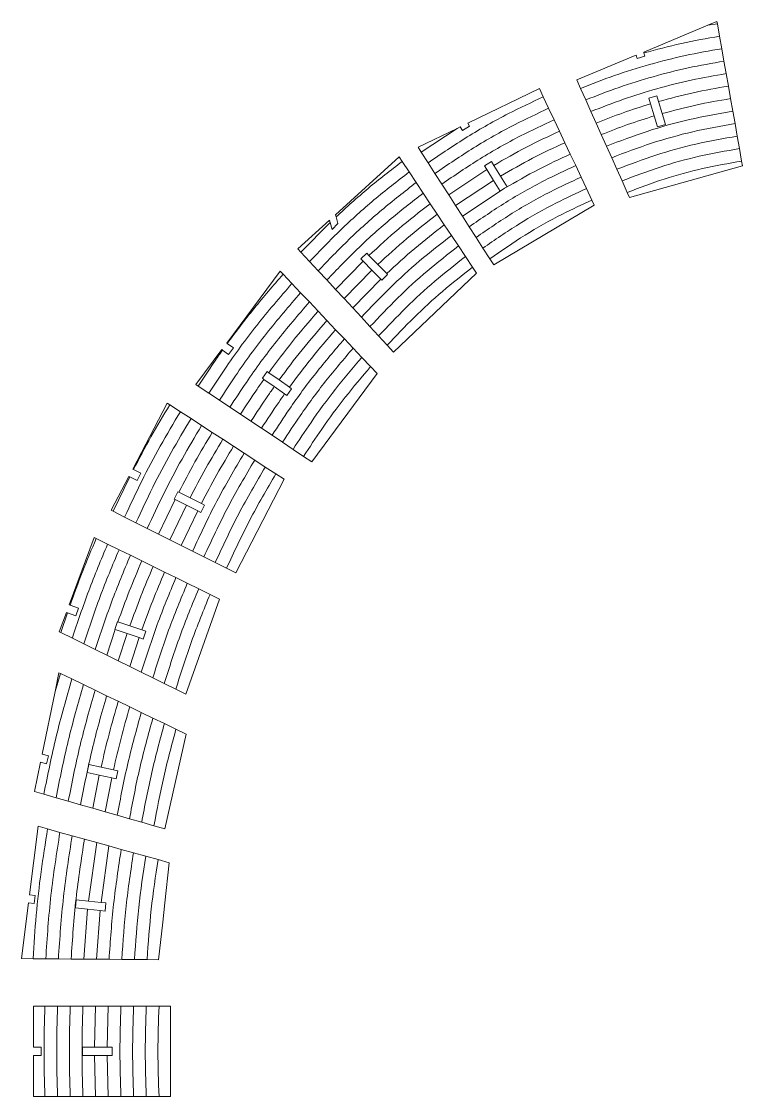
# Model space of a CAD drawing. Header units: millimetres. Extents: x -2136 to 2622, y -2915 to 1925.
# Drawn here: x -63.7 to 200.5, y -2128.4 to -1734.5 of the extents above; entities that cross this region are included whole.
import ezdxf

# ---------------------------------------------------------------- set-up
doc = ezdxf.new("R2010")
doc.units = ezdxf.units.MM

msp = doc.modelspace()

# ---------------------------------------------------------------- linework, layer by layer
at = {"color": 7, "linetype": 'Continuous', "lineweight": 15}
for p, q in [((187.83, -1735.88), (164.3, -1745.68)), ((187.83, -1735.88), (191.15, -1734.49)), ((187.83, -1735.88), (191.29, -1735.3)), ((191.15, -1734.49), (191.29, -1735.3)), ((192.1, -1739.87), (191.29, -1735.3)), ((192.1, -1739.87), (192.91, -1744.45)), ((193.72, -1749.02), (192.91, -1744.45)), ((139.76, -1755.91), (161.21, -1746.97)), ((161.56, -1746.82), (161.21, -1746.97)), ((161.57, -1746.86), (161.21, -1746.97)), ((161.57, -1746.86), (161.56, -1746.82)), ((161.57, -1746.86), (161.89, -1748.08)), ((161.89, -1748.08), (164.77, -1747.22)), ((164.3, -1745.68), (164.41, -1746.03)), ((164.77, -1747.22), (164.41, -1746.03)), ((193.72, -1749.02), (194.53, -1753.6)), ((141.15, -1759), (139.76, -1755.91)), ((195.34, -1758.17), (194.53, -1753.6)), ((99.79, -1771.77), (126.06, -1759.08)), ((126.06, -1759.08), (127.49, -1762.09)), ((141.15, -1759), (143.05, -1763.23)), ((195.34, -1758.17), (196.15, -1762.75)), ((129.47, -1766.29), (127.49, -1762.09)), ((144.96, -1767.47), (143.05, -1763.23)), ((169.12, -1761.75), (166.24, -1762.62)), ((166.24, -1762.62), (166.85, -1764.65)), ((169.73, -1763.81), (169.12, -1761.75)), ((169.73, -1763.81), (171.06, -1768.25)), ((196.96, -1767.32), (196.15, -1762.75)), ((129.47, -1766.29), (131.45, -1770.5)), ((144.96, -1767.47), (146.86, -1771.71)), ((168.18, -1769.09), (166.85, -1764.65)), ((172.25, -1772.23), (171.06, -1768.25)), ((196.96, -1767.32), (197.77, -1771.9)), ((100.5, -1772.88), (99.79, -1771.77)), ((133.43, -1774.7), (131.45, -1770.5)), ((148.76, -1775.95), (146.86, -1771.71)), ((168.18, -1769.09), (169.38, -1773.09)), ((169.38, -1773.09), (172.25, -1772.23)), ((198.58, -1776.48), (197.77, -1771.9)), ((95.92, -1773.64), (81.62, -1780.55)), ((95.92, -1773.64), (82.78, -1782.34)), ((95.92, -1773.64), (97.07, -1773.09)), ((97.07, -1773.09), (97.94, -1774.45)), ((97.94, -1774.45), (100.5, -1772.88)), ((133.43, -1774.7), (135.42, -1778.9)), ((148.76, -1775.95), (150.67, -1780.18)), ((137.4, -1783.1), (135.42, -1778.9)), ((152.57, -1784.42), (150.67, -1780.18)), ((198.58, -1776.48), (199.39, -1781.05)), ((74.64, -1784.08), (51.33, -1805.28)), ((75.76, -1785.75), (74.64, -1784.08)), ((81.62, -1780.55), (82.78, -1782.34)), ((85.29, -1786.25), (82.78, -1782.34)), ((137.4, -1783.1), (139.38, -1787.31)), ((200.2, -1785.63), (199.39, -1781.05)), ((75.76, -1785.75), (78.34, -1789.63)), ((85.29, -1786.25), (87.8, -1790.15)), ((108.47, -1785.78), (105.91, -1787.36)), ((105.91, -1787.36), (106.77, -1788.75)), ((109.34, -1787.2), (108.47, -1785.78)), ((109.34, -1787.2), (111.78, -1791.15)), ((141.37, -1791.51), (139.38, -1787.31)), ((152.57, -1784.42), (154.47, -1788.66)), ((200.51, -1787.4), (159.09, -1798.94)), ((200.2, -1785.63), (200.51, -1787.4)), ((80.91, -1793.5), (78.34, -1789.63)), ((90.32, -1794.06), (87.8, -1790.15)), ((106.77, -1788.75), (92.83, -1797.96)), ((109.21, -1792.7), (106.77, -1788.75)), ((114.21, -1795.08), (111.78, -1791.15)), ((141.37, -1791.51), (143.35, -1795.71)), ((156.37, -1792.9), (154.47, -1788.66)), ((80.91, -1793.5), (83.49, -1797.37)), ((90.32, -1794.06), (92.83, -1797.96)), ((95.34, -1801.87), (109.21, -1792.7)), ((109.21, -1792.7), (111.65, -1796.64)), ((113.33, -1795.62), (111.66, -1796.66)), ((113.33, -1795.62), (114.21, -1795.08)), ((145.33, -1799.92), (143.35, -1795.71)), ((156.37, -1792.9), (158.28, -1797.14)), ((86.07, -1801.25), (83.49, -1797.37)), ((95.34, -1801.87), (92.83, -1797.96)), ((111.65, -1796.64), (97.86, -1805.78)), ((111.66, -1796.66), (111.65, -1796.64)), ((145.33, -1799.92), (146.19, -1801.74)), ((159.09, -1798.94), (158.28, -1797.14)), ((86.07, -1801.25), (88.65, -1805.12)), ((95.34, -1801.87), (97.86, -1805.78)), ((146.19, -1801.74), (109.33, -1823.61)), ((49.16, -1807.26), (37.6, -1817.77)), ((49.4, -1808.15), (49.16, -1807.26)), ((51.33, -1805.28), (51.55, -1806.1)), ((52.22, -1808.56), (51.55, -1806.1)), ((91.23, -1808.99), (88.65, -1805.12)), ((100.37, -1809.68), (97.86, -1805.78)), ((49.4, -1808.15), (38.7, -1818.97)), ((49.4, -1808.15), (50.08, -1810.66)), ((50.08, -1810.66), (52.22, -1808.56)), ((91.23, -1808.99), (93.81, -1812.86)), ((100.37, -1809.68), (102.89, -1813.59)), ((96.39, -1816.74), (93.81, -1812.86)), ((105.4, -1817.5), (102.89, -1813.59)), ((37.6, -1817.77), (38.7, -1818.97)), ((41.86, -1822.38), (38.7, -1818.97)), ((62.82, -1819.41), (60.68, -1821.51)), ((63.62, -1820.23), (62.82, -1819.41)), ((96.39, -1816.74), (98.96, -1820.61)), ((105.4, -1817.5), (107.92, -1821.41)), ((41.86, -1822.38), (45.02, -1825.8)), ((61.45, -1822.3), (51.34, -1832.63)), ((60.68, -1821.51), (61.45, -1822.3)), ((64.69, -1825.62), (61.45, -1822.3)), ((63.62, -1820.23), (66.86, -1823.55)), ((70.1, -1826.86), (66.86, -1823.55)), ((101.54, -1824.48), (98.96, -1820.61)), ((109.33, -1823.61), (107.92, -1821.41)), ((31.1, -1826.02), (11.46, -1852.3)), ((32.15, -1827.13), (31.1, -1826.02)), ((32.15, -1827.13), (35.36, -1830.51)), ((48.18, -1829.21), (45.02, -1825.8)), ((54.5, -1836.04), (64.69, -1825.62)), ((64.69, -1825.62), (67.94, -1828.94)), ((70.46, -1827.23), (68.32, -1829.33)), ((70.1, -1826.86), (70.46, -1827.23)), ((103.02, -1826.7), (72.66, -1855.68)), ((101.54, -1824.48), (103.02, -1826.7)), ((38.57, -1833.89), (35.36, -1830.51)), ((48.18, -1829.21), (51.34, -1832.63)), ((67.94, -1828.94), (57.66, -1839.46)), ((68.32, -1829.33), (67.94, -1828.94)), ((38.57, -1833.89), (41.78, -1837.27)), ((54.5, -1836.04), (51.34, -1832.63)), ((44.98, -1840.65), (41.78, -1837.27)), ((54.5, -1836.04), (57.66, -1839.46)), ((44.98, -1840.65), (48.19, -1844.03)), ((60.82, -1842.88), (57.66, -1839.46)), ((60.82, -1842.88), (63.98, -1846.3)), ((51.4, -1847.41), (48.19, -1844.03)), ((67.14, -1849.71), (63.98, -1846.3)), ((51.4, -1847.41), (54.61, -1850.79)), ((57.82, -1854.17), (54.61, -1850.79)), ((67.14, -1849.71), (70.3, -1853.13)), ((9.66, -1854.7), (0.12, -1867.46)), ((9.95, -1854.91), (9.66, -1854.7)), ((9.95, -1854.91), (12.18, -1856.48)), ((11.46, -1852.3), (11.7, -1852.47)), ((13.91, -1854.03), (11.7, -1852.47)), ((12.18, -1856.48), (13.91, -1854.03)), ((57.82, -1854.17), (61.03, -1857.55)), ((72.66, -1855.68), (70.3, -1853.13)), ((64.23, -1860.93), (61.03, -1857.55)), ((26.3, -1862.77), (24.57, -1865.23)), ((26.87, -1863.17), (26.3, -1862.77)), ((64.23, -1860.93), (66.65, -1863.48)), ((24.57, -1865.23), (25.11, -1865.61)), ((28.9, -1868.28), (25.11, -1865.61)), ((26.87, -1863.17), (30.66, -1865.85)), ((34.45, -1868.52), (30.66, -1865.85)), ((66.65, -1863.48), (42.62, -1895.8)), ((0.12, -1867.46), (1.06, -1868.09)), ((4.92, -1870.66), (1.06, -1868.09)), ((4.92, -1870.66), (8.78, -1873.24)), ((28.9, -1868.28), (32.69, -1870.96)), ((33.51, -1871.53), (32.69, -1870.96)), ((35.24, -1869.08), (33.51, -1871.53)), ((34.45, -1868.52), (35.24, -1869.08)), ((-10.3, -1874.33), (-22.97, -1898.56)), ((-9.39, -1874.92), (-10.3, -1874.33)), ((12.65, -1875.81), (8.78, -1873.24)), ((-9.39, -1874.92), (-5.5, -1877.46)), ((-1.6, -1879.99), (-5.5, -1877.46)), ((12.65, -1875.81), (16.51, -1878.38)), ((20.37, -1880.96), (16.51, -1878.38)), ((-1.6, -1879.99), (2.29, -1882.53)), ((6.18, -1885.06), (2.29, -1882.53)), ((20.37, -1880.96), (24.23, -1883.53)), ((6.18, -1885.06), (10.07, -1887.59)), ((28.09, -1886.11), (24.23, -1883.53)), ((28.09, -1886.11), (31.95, -1888.68)), ((13.96, -1890.13), (10.07, -1887.59)), ((13.96, -1890.13), (17.85, -1892.66)), ((35.81, -1891.26), (31.95, -1888.68)), ((21.74, -1895.2), (17.85, -1892.66)), ((35.81, -1891.26), (39.67, -1893.83)), ((42.62, -1895.8), (39.67, -1893.83)), ((21.74, -1895.2), (25.63, -1897.73)), ((29.52, -1900.26), (25.63, -1897.73)), ((-24.36, -1901.22), (-30.83, -1913.6)), ((-24.08, -1901.36), (-30.08, -1913.97)), ((-24.08, -1901.36), (-24.36, -1901.22)), ((-24.08, -1901.36), (-21.34, -1902.72)), ((-22.97, -1898.56), (-22.73, -1898.68)), ((-20, -1900.04), (-22.73, -1898.68)), ((-21.34, -1902.72), (-20, -1900.04)), ((32.51, -1902.21), (14.85, -1936.55)), ((29.52, -1900.26), (32.51, -1902.21)), ((-7.47, -1909.63), (-13.49, -1922.31)), ((-6.43, -1906.79), (-7.76, -1909.48)), ((-7.76, -1909.48), (-7.47, -1909.63)), ((-3.32, -1911.69), (-7.47, -1909.63)), ((-6.12, -1906.95), (-6.43, -1906.79)), ((-6.12, -1906.95), (-1.96, -1909.02)), ((2.19, -1911.09), (-1.96, -1909.02)), ((-30.83, -1913.6), (-30.08, -1913.97)), ((-25.93, -1916.06), (-30.08, -1913.97)), ((-9.34, -1924.4), (-3.32, -1911.69)), ((0.84, -1913.76), (-5.19, -1926.48)), ((-3.32, -1911.69), (0.84, -1913.76)), ((2.02, -1914.35), (0.84, -1913.76)), ((3.36, -1911.67), (2.02, -1914.35)), ((2.19, -1911.09), (3.36, -1911.67)), ((-25.93, -1916.06), (-21.78, -1918.14)), ((-17.64, -1920.23), (-21.78, -1918.14)), ((-17.64, -1920.23), (-13.49, -1922.31)), ((-37.06, -1923.59), (-46.26, -1948.28)), ((-36.34, -1923.94), (-37.06, -1923.59)), ((-36.34, -1923.94), (-32.17, -1925.99)), ((-28, -1928.04), (-32.17, -1925.99)), ((-9.34, -1924.4), (-13.49, -1922.31)), ((-9.34, -1924.4), (-5.19, -1926.48)), ((-28, -1928.04), (-23.83, -1930.08)), ((-1.04, -1928.57), (-5.19, -1926.48)), ((-1.04, -1928.57), (3.11, -1930.65)), ((-19.66, -1932.13), (-23.83, -1930.08)), ((-19.66, -1932.13), (-15.49, -1934.18)), ((7.26, -1932.74), (3.11, -1930.65)), ((7.26, -1932.74), (11.41, -1934.82)), ((-11.32, -1936.23), (-15.49, -1934.18)), ((-11.32, -1936.23), (-7.15, -1938.27)), ((14.85, -1936.55), (11.41, -1934.82)), ((-2.97, -1940.32), (-7.15, -1938.27)), ((-2.97, -1940.32), (1.2, -1942.37)), ((5.37, -1944.41), (1.2, -1942.37)), ((5.37, -1944.41), (8.83, -1946.11)), ((-46.26, -1948.28), (-45.94, -1948.39)), ((-42.84, -1949.45), (-45.94, -1948.39)), ((-43.82, -1952.29), (-42.84, -1949.45)), ((8.83, -1946.11), (-3.49, -1980.94)), ((-47.3, -1951.09), (-49.91, -1958.08)), ((-46.93, -1951.22), (-49.3, -1958.37)), ((-46.93, -1951.22), (-47.3, -1951.09)), ((-46.93, -1951.22), (-43.82, -1952.29)), ((-29.38, -1957.24), (-32.47, -1966.67)), ((-28.5, -1954.37), (-29.47, -1957.21)), ((-29.47, -1957.21), (-29.38, -1957.24)), ((-24.99, -1958.75), (-29.38, -1957.24)), ((-28.39, -1954.41), (-28.5, -1954.37)), ((-28.39, -1954.41), (-24, -1955.92)), ((-19.61, -1957.42), (-24, -1955.92)), ((-19.61, -1957.42), (-18.15, -1957.92)), ((-49.91, -1958.08), (-49.3, -1958.37)), ((-45.1, -1960.45), (-49.3, -1958.37)), ((-45.1, -1960.45), (-40.89, -1962.52)), ((-28.25, -1968.74), (-24.99, -1958.75)), ((-24.99, -1958.75), (-20.6, -1960.25)), ((-20.6, -1960.25), (-24.04, -1970.82)), ((-19.13, -1960.76), (-20.6, -1960.25)), ((-18.15, -1957.92), (-19.13, -1960.76)), ((-36.68, -1964.59), (-40.89, -1962.52)), ((-36.68, -1964.59), (-32.47, -1966.67)), ((-28.25, -1968.74), (-32.47, -1966.67)), ((-28.25, -1968.74), (-24.04, -1970.82)), ((-50.01, -1973.1), (-51.44, -1980.04)), ((-49.46, -1973.36), (-51.44, -1980.04)), ((-49.46, -1973.36), (-50.01, -1973.1)), ((-49.46, -1973.36), (-45.23, -1975.4)), ((-19.83, -1972.89), (-24.04, -1970.82)), ((-19.83, -1972.89), (-15.61, -1974.97)), ((-41, -1977.44), (-45.23, -1975.4)), ((-11.39, -1977.05), (-15.61, -1974.97)), ((-11.39, -1977.05), (-7.17, -1979.13)), ((-56.19, -2003), (-51.44, -1980.04)), ((-41, -1977.44), (-36.77, -1979.48)), ((-32.53, -1981.53), (-36.77, -1979.48)), ((-3.49, -1980.94), (-7.17, -1979.13)), ((-32.53, -1981.53), (-28.3, -1983.57)), ((-24.06, -1985.61), (-28.3, -1983.57)), ((-24.06, -1985.61), (-19.83, -1987.65)), ((-15.59, -1989.7), (-19.83, -1987.65)), ((-15.59, -1989.7), (-11.35, -1991.74)), ((-7.11, -1993.79), (-11.35, -1991.74)), ((-3.4, -1995.57), (-11.16, -2030.33)), ((-7.11, -1993.79), (-3.4, -1995.57)), ((-53.89, -2003.5), (-56.19, -2003)), ((-54.52, -2006.43), (-53.89, -2003.5)), ((-59.01, -2016.64), (-56.8, -2005.94)), ((-56.8, -2005.94), (-54.52, -2006.43)), ((-39.7, -2009.64), (-39.06, -2006.71)), ((-39.06, -2006.71), (-34.57, -2007.68)), ((-30.03, -2008.66), (-34.57, -2007.68)), ((-30.03, -2008.66), (-28.37, -2009.02)), ((-35.21, -2010.61), (-39.7, -2009.64)), ((-37.62, -2022.76), (-35.21, -2010.61)), ((-35.21, -2010.61), (-30.68, -2011.59)), ((-30.68, -2011.59), (-33.13, -2024.05)), ((-29.01, -2011.95), (-30.68, -2011.59)), ((-28.37, -2009.02), (-29.01, -2011.95)), ((-55.54, -2017.64), (-59.01, -2016.64)), ((-55.54, -2017.64), (-51.06, -2018.92)), ((-46.58, -2020.2), (-51.06, -2018.92)), ((-46.58, -2020.2), (-42.1, -2021.48)), ((-37.62, -2022.76), (-42.1, -2021.48)), ((-37.62, -2022.76), (-33.13, -2024.05)), ((-28.65, -2025.33), (-33.13, -2024.05)), ((-28.65, -2025.33), (-24.16, -2026.61)), ((-19.68, -2027.9), (-24.16, -2026.61)), ((-19.68, -2027.9), (-15.19, -2029.18)), ((-60.78, -2054.5), (-57.61, -2029.38)), ((-57.61, -2029.38), (-54.15, -2030.34)), ((-49.66, -2031.59), (-54.15, -2030.34)), ((-49.66, -2031.59), (-45.17, -2032.84)), ((-11.16, -2030.33), (-15.19, -2029.18)), ((-40.67, -2034.09), (-45.17, -2032.84)), ((-40.67, -2034.09), (-36.18, -2035.34)), ((-39.17, -2056.78), (-36.18, -2035.34)), ((-31.68, -2036.59), (-36.18, -2035.34)), ((-31.68, -2036.59), (-34.56, -2057.27)), ((-31.68, -2036.59), (-27.19, -2037.83)), ((-22.69, -2039.08), (-27.19, -2037.83)), ((-22.69, -2039.08), (-18.2, -2040.33)), ((-13.7, -2041.58), (-18.2, -2040.33)), ((-13.7, -2041.58), (-9.66, -2042.71)), ((-9.66, -2042.71), (-11.23, -2057.41)), ((-58.73, -2054.72), (-60.78, -2054.5)), ((-59.05, -2057.7), (-58.73, -2054.72)), ((-63.74, -2077.87), (-61.16, -2057.48)), ((-61.16, -2057.48), (-59.05, -2057.7)), ((-43.98, -2059.29), (-43.66, -2056.31)), ((-39.49, -2059.77), (-43.98, -2059.29)), ((-43.66, -2056.31), (-39.17, -2056.78)), ((-40.92, -2078.04), (-39.49, -2059.77)), ((-39.49, -2059.77), (-34.88, -2060.26)), ((-34.56, -2057.27), (-39.17, -2056.78)), ((-34.56, -2057.27), (-32.79, -2057.46)), ((-32.79, -2057.46), (-33.11, -2060.44)), ((-11.99, -2064.49), (-11.23, -2057.41)), ((-34.88, -2060.26), (-36.28, -2078.08)), ((-33.11, -2060.44), (-34.88, -2060.26)), ((-11.99, -2064.49), (-13.47, -2078.25)), ((-59.5, -2077.9), (-63.74, -2077.87)), ((-59.5, -2077.9), (-54.85, -2077.93)), ((-50.21, -2077.97), (-54.85, -2077.93)), ((-50.21, -2077.97), (-45.56, -2078.01)), ((-40.92, -2078.04), (-45.56, -2078.01)), ((-40.92, -2078.04), (-36.28, -2078.08)), ((-31.63, -2078.11), (-36.28, -2078.08)), ((-31.63, -2078.11), (-26.99, -2078.15)), ((-22.34, -2078.18), (-26.99, -2078.15)), ((-22.34, -2078.18), (-17.7, -2078.22)), ((-13.47, -2078.25), (-17.7, -2078.22)), ((-59.35, -2110.31), (-59.38, -2095.24)), ((-59.38, -2095.24), (-55.14, -2095.24)), ((-50.49, -2095.24), (-55.14, -2095.24)), ((-50.49, -2095.24), (-45.85, -2095.24)), ((-41.21, -2095.24), (-45.85, -2095.24)), ((-41.21, -2095.24), (-36.56, -2095.24)), ((-36.92, -2110.31), (-36.56, -2095.24)), ((-31.92, -2095.24), (-36.56, -2095.24)), ((-31.92, -2095.24), (-32.28, -2110.31)), ((-31.92, -2095.24), (-27.27, -2095.24)), ((-22.63, -2095.24), (-27.27, -2095.24)), ((-22.63, -2095.24), (-17.99, -2095.24)), ((-13.34, -2095.24), (-17.99, -2095.24)), ((-13.34, -2095.24), (-9.11, -2095.24)), ((-9.11, -2095.24), (-9.11, -2128.38)), ((-56.57, -2110.31), (-59.35, -2110.31)), ((-56.57, -2113.31), (-56.57, -2110.31)), ((-41.41, -2113.31), (-41.41, -2110.31)), ((-41.41, -2110.31), (-36.92, -2110.31)), ((-32.28, -2110.31), (-36.92, -2110.31)), ((-32.28, -2110.31), (-30.47, -2110.31)), ((-30.47, -2110.31), (-30.47, -2113.31)), ((-59.34, -2113.31), (-56.57, -2113.31)), ((-59.31, -2128.38), (-59.34, -2113.31)), ((-36.92, -2113.31), (-41.41, -2113.31)), ((-36.56, -2128.38), (-36.92, -2113.31)), ((-36.92, -2113.31), (-32.28, -2113.31)), ((-32.28, -2113.31), (-31.92, -2128.38)), ((-30.47, -2113.31), (-32.28, -2113.31)), ((-55.14, -2128.38), (-59.31, -2128.38)), ((-55.14, -2128.38), (-50.49, -2128.38)), ((-45.85, -2128.38), (-50.49, -2128.38)), ((-45.85, -2128.38), (-41.21, -2128.38)), ((-36.56, -2128.38), (-41.21, -2128.38)), ((-36.56, -2128.38), (-31.92, -2128.38)), ((-27.28, -2128.38), (-31.92, -2128.38)), ((-27.28, -2128.38), (-22.63, -2128.38)), ((-17.99, -2128.38), (-22.63, -2128.38)), ((-17.99, -2128.38), (-13.34, -2128.38)), ((-9.11, -2128.38), (-13.34, -2128.38))]:
    msp.add_line(p, q, dxfattribs=at)
for points, knots in [([(192.1, -1739.87), (187.42, -1740.69), (178.09, -1742.33), (168.96, -1744.8), (164.41, -1746.03)], [0, 0, 0, 0, 0.502387, 1, 1, 1, 1]), ([(141.15, -1759), (145.29, -1757.38), (153.58, -1754.14), (166.41, -1750.17), (179.51, -1746.81), (188.43, -1745.24), (192.91, -1744.45)], [0, 0, 0, 0, 0.2472001, 0.495877, 0.7467882, 1, 1, 1, 1]), ([(193.72, -1749.02), (189.34, -1749.79), (180.61, -1751.32), (167.78, -1754.6), (155.23, -1758.48), (147.1, -1761.65), (143.05, -1763.23)], [0, 0, 0, 0, 0.253105, 0.503961, 0.752674, 1, 1, 1, 1]), ([(144.96, -1767.47), (148.92, -1765.93), (156.87, -1762.83), (169.16, -1759.04), (181.71, -1755.84), (190.24, -1754.35), (194.53, -1753.6)], [0, 0, 0, 0, 0.247461, 0.496209, 0.747007, 1, 1, 1, 1]), ([(195.34, -1758.17), (191.01, -1758.92), (182.39, -1760.4), (173.94, -1762.68), (169.73, -1763.81)], [0, 0, 0, 0, 0.5021906, 1, 1, 1, 1]), ([(85.29, -1786.25), (90.03, -1783.04), (99.57, -1776.57), (113.71, -1768.57), (123.22, -1764.1), (127.49, -1762.09)], [0, 0, 0, 0, 0.352411, 0.709875, 1, 1, 1, 1]), ([(171.06, -1768.25), (175.18, -1767.14), (183.46, -1764.92), (191.91, -1763.48), (196.15, -1762.75)], [0, 0, 0, 0, 0.497864, 1, 1, 1, 1]), ([(129.47, -1766.29), (125.28, -1768.26), (115.89, -1772.67), (101.92, -1780.57), (92.49, -1786.97), (87.8, -1790.15)], [0, 0, 0, 0, 0.288726, 0.646808, 1, 1, 1, 1]), ([(166.85, -1764.65), (163.47, -1765.71), (156.72, -1767.82), (150.14, -1770.41), (146.86, -1771.71)], [0, 0, 0, 0, 0.500886, 1, 1, 1, 1]), ([(196.96, -1767.32), (191.64, -1768.28), (181.07, -1770.17), (165.58, -1774.5), (155.63, -1778.29), (150.67, -1780.18)], [0, 0, 0, 0, 0.336361, 0.669284, 1, 1, 1, 1]), ([(90.32, -1794.06), (94.95, -1790.91), (104.28, -1784.57), (118.08, -1776.77), (127.33, -1772.43), (131.45, -1770.5)], [0, 0, 0, 0, 0.353978, 0.712668, 1, 1, 1, 1]), ([(148.76, -1775.95), (151.95, -1774.69), (158.35, -1772.17), (164.9, -1770.12), (168.18, -1769.09)], [0, 0, 0, 0, 0.499217, 1, 1, 1, 1]), ([(152.57, -1784.42), (157.42, -1782.58), (167.14, -1778.88), (182.26, -1774.66), (192.58, -1772.82), (197.77, -1771.9)], [0, 0, 0, 0, 0.330915, 0.663812, 1, 1, 1, 1]), ([(133.43, -1774.7), (129.38, -1776.58), (121.17, -1780.39), (113.32, -1784.91), (109.34, -1787.2)], [0, 0, 0, 0, 0.4935185, 1, 1, 1, 1]), ([(111.78, -1791.15), (115.67, -1788.91), (123.37, -1784.48), (131.43, -1780.75), (135.42, -1778.9)], [0, 0, 0, 0, 0.505729, 1, 1, 1, 1]), ([(198.58, -1776.48), (193.52, -1777.37), (183.45, -1779.15), (168.7, -1783.26), (159.2, -1786.86), (154.47, -1788.66)], [0, 0, 0, 0, 0.336004, 0.668874, 1, 1, 1, 1]), ([(137.4, -1783.1), (133.49, -1784.91), (125.27, -1788.71), (117.44, -1793.25), (113.33, -1795.62)], [0, 0, 0, 0, 0.4763599, 1, 1, 1, 1]), ([(156.37, -1792.9), (160.99, -1791.15), (170.25, -1787.64), (184.64, -1783.65), (194.46, -1781.92), (199.39, -1781.05)], [0, 0, 0, 0, 0.3313525, 0.6641907, 1, 1, 1, 1]), ([(75.76, -1785.75), (71.56, -1788.99), (63.21, -1795.43), (55.43, -1802.55), (51.55, -1806.1)], [0, 0, 0, 0, 0.502193, 1, 1, 1, 1]), ([(100.37, -1809.68), (104.8, -1806.65), (113.7, -1800.56), (126.79, -1793.16), (135.54, -1789.09), (139.38, -1787.31)], [0, 0, 0, 0, 0.357148, 0.718136, 1, 1, 1, 1]), ([(200.2, -1785.63), (195.4, -1786.47), (185.83, -1788.14), (171.81, -1792.02), (162.78, -1795.43), (158.28, -1797.14)], [0, 0, 0, 0, 0.335603, 0.668405, 1, 1, 1, 1]), ([(41.86, -1822.38), (45.63, -1818.49), (53.2, -1810.68), (65.36, -1799.71), (74, -1793), (78.34, -1789.63)], [0, 0, 0, 0, 0.331455, 0.664334, 1, 1, 1, 1]), ([(141.37, -1791.51), (137.6, -1793.26), (128.97, -1797.26), (116.05, -1804.56), (107.26, -1810.59), (102.89, -1813.59)], [0, 0, 0, 0, 0.28054, 0.642057, 1, 1, 1, 1]), ([(80.91, -1793.5), (76.65, -1796.82), (68.15, -1803.44), (56.18, -1814.25), (48.73, -1821.95), (45.02, -1825.8)], [0, 0, 0, 0, 0.335426, 0.668307, 1, 1, 1, 1]), ([(105.4, -1817.5), (109.72, -1814.53), (118.4, -1808.56), (131.14, -1801.36), (139.65, -1797.42), (143.35, -1795.71)], [0, 0, 0, 0, 0.358737, 0.720759, 1, 1, 1, 1]), ([(48.18, -1829.21), (51.83, -1825.42), (59.16, -1817.82), (70.94, -1807.16), (79.3, -1800.64), (83.49, -1797.37)], [0, 0, 0, 0, 0.331942, 0.664826, 1, 1, 1, 1]), ([(145.33, -1799.92), (141.7, -1801.59), (133.32, -1805.46), (120.75, -1812.56), (112.18, -1818.46), (107.92, -1821.41)], [0, 0, 0, 0, 0.277968, 0.64047, 1, 1, 1, 1]), ([(86.07, -1801.25), (82.18, -1804.26), (74.43, -1810.27), (67.21, -1816.91), (63.62, -1820.23)], [0, 0, 0, 0, 0.501484, 1, 1, 1, 1]), ([(66.86, -1823.55), (70.35, -1820.33), (77.36, -1813.88), (84.88, -1808.04), (88.65, -1805.12)], [0, 0, 0, 0, 0.498717, 1, 1, 1, 1]), ([(91.23, -1808.99), (87.57, -1811.83), (80.28, -1817.49), (73.49, -1823.74), (70.1, -1826.86)], [0, 0, 0, 0, 0.501074, 1, 1, 1, 1]), ([(60.82, -1842.88), (64.24, -1839.29), (71.08, -1832.11), (82.08, -1822.06), (89.89, -1815.93), (93.81, -1812.86)], [0, 0, 0, 0, 0.333071, 0.665965, 1, 1, 1, 1]), ([(96.39, -1816.74), (92.54, -1819.76), (84.87, -1825.79), (74.06, -1835.68), (67.34, -1842.76), (63.98, -1846.3)], [0, 0, 0, 0, 0.3337142, 0.6666102, 1, 1, 1, 1]), ([(67.14, -1849.71), (70.44, -1846.23), (77.04, -1839.26), (87.66, -1829.52), (95.19, -1823.58), (98.96, -1820.61)], [0, 0, 0, 0, 0.333727, 0.666625, 1, 1, 1, 1]), ([(32.15, -1827.13), (28.56, -1831.25), (21.41, -1839.43), (14.92, -1848.14), (11.7, -1852.47)], [0, 0, 0, 0, 0.50338, 1, 1, 1, 1]), ([(101.54, -1824.48), (97.84, -1827.4), (90.45, -1833.24), (80.02, -1842.83), (73.55, -1849.69), (70.3, -1853.13)], [0, 0, 0, 0, 0.3330178, 0.6659187, 1, 1, 1, 1]), ([(4.92, -1870.66), (6.85, -1867.71), (12.39, -1859.25), (22.32, -1845.65), (30.99, -1835.58), (35.36, -1830.51)], [0, 0, 0, 0, 0.209706, 0.601691, 1, 1, 1, 1]), ([(38.57, -1833.89), (34.33, -1838.81), (25.93, -1848.58), (16.2, -1861.89), (10.74, -1870.24), (8.78, -1873.24)], [0, 0, 0, 0, 0.394237, 0.782541, 1, 1, 1, 1]), ([(12.65, -1875.81), (14.64, -1872.77), (20.02, -1864.54), (29.54, -1851.51), (37.68, -1842.04), (41.78, -1837.27)], [0, 0, 0, 0, 0.2255145, 0.6099836, 1, 1, 1, 1]), ([(44.98, -1840.65), (41.81, -1844.31), (35.49, -1851.59), (29.73, -1859.33), (26.87, -1863.17)], [0, 0, 0, 0, 0.502759, 1, 1, 1, 1]), ([(30.66, -1865.85), (33.43, -1862.12), (39, -1854.63), (45.12, -1847.58), (48.19, -1844.03)], [0, 0, 0, 0, 0.497403, 1, 1, 1, 1]), ([(28.09, -1886.11), (30.19, -1882.89), (35.26, -1875.13), (43.99, -1863.24), (51.06, -1854.96), (54.61, -1850.79)], [0, 0, 0, 0, 0.261176, 0.628582, 1, 1, 1, 1]), ([(51.4, -1847.41), (48.43, -1850.84), (42.52, -1857.67), (37.13, -1864.92), (34.45, -1868.52)], [0, 0, 0, 0, 0.502434, 1, 1, 1, 1]), ([(9.95, -1854.91), (8.9, -1856.4), (5.85, -1860.74), (2.96, -1865.18), (1.06, -1868.09)], [0, 0, 0, 0, 0.345254, 1, 1, 1, 1]), ([(57.82, -1854.17), (54.4, -1858.19), (47.6, -1866.17), (39.07, -1877.78), (34.08, -1885.42), (31.95, -1888.68)], [0, 0, 0, 0, 0.366289, 0.728942, 1, 1, 1, 1]), ([(35.81, -1891.26), (37.97, -1887.95), (42.88, -1880.43), (51.21, -1869.11), (57.74, -1861.42), (61.03, -1857.55)], [0, 0, 0, 0, 0.28138, 0.639059, 1, 1, 1, 1]), ([(64.23, -1860.93), (61.09, -1864.65), (54.81, -1872.04), (46.69, -1883.09), (41.86, -1890.48), (39.67, -1893.83)], [0, 0, 0, 0, 0.355361, 0.707826, 1, 1, 1, 1]), ([(25.11, -1865.61), (24.28, -1866.79), (21.32, -1870.99), (18.52, -1875.29), (16.51, -1878.38)], [0, 0, 0, 0, 0.281639, 1, 1, 1, 1]), ([(20.37, -1880.96), (22.41, -1877.82), (25.19, -1873.55), (28.13, -1869.39), (28.9, -1868.28)], [0, 0, 0, 0, 0.73465, 1, 1, 1, 1]), ([(32.69, -1870.96), (31.97, -1871.98), (29.05, -1876.11), (26.3, -1880.35), (24.23, -1883.53)], [0, 0, 0, 0, 0.248908, 1, 1, 1, 1]), ([(-25.93, -1916.06), (-23.88, -1911.66), (-19.79, -1902.87), (-12.97, -1889.98), (-7.99, -1881.64), (-5.5, -1877.46)], [0, 0, 0, 0, 0.33275, 0.665915, 1, 1, 1, 1]), ([(-9.39, -1874.92), (-11.73, -1878.82), (-16.41, -1886.61), (-20.62, -1894.66), (-22.73, -1898.68)], [0, 0, 0, 0, 0.500758, 1, 1, 1, 1]), ([(-9.39, -1874.92), (-11.73, -1878.82), (-16.41, -1886.61), (-20.62, -1894.66), (-22.73, -1898.68)], [0, 0, 0, 0, 0.500758, 1, 1, 1, 1]), ([(-1.6, -1879.99), (-4.07, -1884.12), (-8.99, -1892.37), (-15.72, -1905.1), (-19.76, -1913.8), (-21.78, -1918.14)], [0, 0, 0, 0, 0.333945, 0.667107, 1, 1, 1, 1]), ([(-17.64, -1920.23), (-15.64, -1915.93), (-11.64, -1907.34), (-5.01, -1894.75), (-0.15, -1886.6), (2.29, -1882.53)], [0, 0, 0, 0, 0.333042, 0.666198, 1, 1, 1, 1]), ([(6.18, -1885.06), (4.02, -1888.65), (-0.29, -1895.83), (-4.17, -1903.24), (-6.12, -1906.95)], [0, 0, 0, 0, 0.500381, 1, 1, 1, 1]), ([(-1.96, -1909.02), (-0.06, -1905.39), (3.74, -1898.13), (7.96, -1891.11), (10.07, -1887.59)], [0, 0, 0, 0, 0.499715, 1, 1, 1, 1]), ([(13.96, -1890.13), (11.9, -1893.57), (7.77, -1900.44), (4.05, -1907.54), (2.19, -1911.09)], [0, 0, 0, 0, 0.500184, 1, 1, 1, 1]), ([(-1.04, -1928.57), (1.82, -1922.43), (7.53, -1910.15), (14.41, -1898.49), (17.85, -1892.66)], [0, 0, 0, 0, 0.500307, 1, 1, 1, 1]), ([(21.74, -1895.2), (18.35, -1900.95), (11.56, -1912.46), (5.93, -1924.58), (3.11, -1930.65)], [0, 0, 0, 0, 0.49949, 1, 1, 1, 1]), ([(7.26, -1932.74), (10.04, -1926.74), (15.59, -1914.77), (22.29, -1903.4), (25.63, -1897.73)], [0, 0, 0, 0, 0.500719, 1, 1, 1, 1]), ([(29.52, -1900.26), (26.23, -1905.86), (19.62, -1917.08), (14.15, -1928.9), (11.41, -1934.82)], [0, 0, 0, 0, 0.4990605, 1, 1, 1, 1]), ([(-36.34, -1923.94), (-38.06, -1927.99), (-41.47, -1936.05), (-44.46, -1944.29), (-45.94, -1948.39)], [0, 0, 0, 0, 0.501613, 1, 1, 1, 1]), ([(-45.1, -1960.45), (-43.17, -1954.65), (-39.29, -1943.01), (-34.56, -1931.68), (-32.17, -1925.99)], [0, 0, 0, 0, 0.497447, 1, 1, 1, 1]), ([(-28, -1928.04), (-30.38, -1933.73), (-35.11, -1945.06), (-38.97, -1956.72), (-40.89, -1962.52)], [0, 0, 0, 0, 0.5025277, 1, 1, 1, 1]), ([(-36.68, -1964.59), (-34.77, -1958.79), (-30.93, -1947.12), (-26.21, -1935.78), (-23.83, -1930.08)], [0, 0, 0, 0, 0.497501, 1, 1, 1, 1]), ([(-19.66, -1932.13), (-21.21, -1935.82), (-24.31, -1943.17), (-27.03, -1950.67), (-28.39, -1954.41)], [0, 0, 0, 0, 0.5013415, 1, 1, 1, 1]), ([(-24, -1955.92), (-22.68, -1952.27), (-20.03, -1944.95), (-17, -1937.77), (-15.49, -1934.18)], [0, 0, 0, 0, 0.498728, 1, 1, 1, 1]), ([(-11.32, -1936.23), (-12.79, -1939.73), (-15.74, -1946.73), (-18.32, -1953.86), (-19.61, -1957.42)], [0, 0, 0, 0, 0.501203, 1, 1, 1, 1]), ([(-19.83, -1972.89), (-17.96, -1967.06), (-14.21, -1955.35), (-9.51, -1943.98), (-7.15, -1938.27)], [0, 0, 0, 0, 0.497662, 1, 1, 1, 1]), ([(-2.97, -1940.32), (-5.33, -1946.03), (-10.03, -1957.41), (-13.75, -1969.13), (-15.61, -1974.97)], [0, 0, 0, 0, 0.502285, 1, 1, 1, 1]), ([(-11.39, -1977.05), (-9.55, -1971.21), (-5.84, -1959.47), (-1.16, -1948.08), (1.2, -1942.37)], [0, 0, 0, 0, 0.497776, 1, 1, 1, 1]), ([(5.37, -1944.41), (3.02, -1950.13), (-1.66, -1961.53), (-5.34, -1973.28), (-7.17, -1979.13)], [0, 0, 0, 0, 0.502156, 1, 1, 1, 1]), ([(-55.54, -2017.64), (-54.12, -2010.54), (-51.28, -1996.32), (-47.25, -1982.39), (-45.23, -1975.4)], [0, 0, 0, 0, 0.498696, 1, 1, 1, 1]), ([(-41, -1977.44), (-42.97, -1984.3), (-46.9, -1997.99), (-49.68, -2011.95), (-51.06, -2018.92)], [0, 0, 0, 0, 0.5011828, 1, 1, 1, 1]), ([(-46.58, -2020.2), (-45.23, -2013.36), (-42.53, -1999.65), (-38.69, -1986.22), (-36.77, -1979.48)], [0, 0, 0, 0, 0.498939, 1, 1, 1, 1]), ([(-32.53, -1981.53), (-34.41, -1988.13), (-38.15, -2001.32), (-40.78, -2014.77), (-42.1, -2021.48)], [0, 0, 0, 0, 0.500922, 1, 1, 1, 1]), ([(-34.57, -2007.68), (-33.63, -2003.64), (-31.74, -1995.55), (-29.45, -1987.57), (-28.3, -1983.57)], [0, 0, 0, 0, 0.4992588, 1, 1, 1, 1]), ([(-24.06, -1985.61), (-25.16, -1989.43), (-27.34, -1997.07), (-29.14, -2004.8), (-30.03, -2008.66)], [0, 0, 0, 0, 0.500644, 1, 1, 1, 1]), ([(-28.65, -2025.33), (-27.44, -2019), (-25.01, -2006.32), (-21.55, -1993.88), (-19.83, -1987.65)], [0, 0, 0, 0, 0.499442, 1, 1, 1, 1]), ([(-15.59, -1989.7), (-17.27, -1995.8), (-20.63, -2007.99), (-22.99, -2020.41), (-24.16, -2026.61)], [0, 0, 0, 0, 0.500439, 1, 1, 1, 1]), ([(-19.68, -2027.9), (-18.53, -2021.82), (-16.24, -2009.66), (-12.98, -1997.72), (-11.35, -1991.74)], [0, 0, 0, 0, 0.4996802, 1, 1, 1, 1]), ([(-7.11, -1993.79), (-8.69, -1999.63), (-11.86, -2011.32), (-14.08, -2023.23), (-15.19, -2029.18)], [0, 0, 0, 0, 0.500203, 1, 1, 1, 1]), ([(-59.5, -2077.9), (-59.15, -2072.57), (-58.47, -2061.94), (-56.69, -2046.07), (-55, -2035.58), (-54.15, -2030.34)], [0, 0, 0, 0, 0.334336, 0.667571, 1, 1, 1, 1]), ([(-49.66, -2031.59), (-50.86, -2039.26), (-53.28, -2054.63), (-54.33, -2070.16), (-54.85, -2077.93)], [0, 0, 0, 0, 0.498884, 1, 1, 1, 1]), ([(-50.21, -2077.97), (-49.7, -2070.39), (-48.67, -2055.28), (-46.33, -2040.31), (-45.17, -2032.84)], [0, 0, 0, 0, 0.501153, 1, 1, 1, 1]), ([(-40.67, -2034.09), (-41.8, -2041.35), (-44.06, -2055.92), (-45.06, -2070.63), (-45.56, -2078.01)], [0, 0, 0, 0, 0.498661, 1, 1, 1, 1]), ([(-31.63, -2078.11), (-31.17, -2071.35), (-30.24, -2057.86), (-28.2, -2044.5), (-27.19, -2037.83)], [0, 0, 0, 0, 0.501453, 1, 1, 1, 1]), ([(-22.69, -2039.08), (-23.67, -2045.55), (-25.63, -2058.51), (-26.53, -2071.59), (-26.99, -2078.15)], [0, 0, 0, 0, 0.49851, 1, 1, 1, 1]), ([(-22.34, -2078.18), (-21.9, -2071.83), (-21.02, -2059.16), (-19.14, -2046.59), (-18.2, -2040.33)], [0, 0, 0, 0, 0.501527, 1, 1, 1, 1]), ([(-13.7, -2041.58), (-14.6, -2047.64), (-16.42, -2059.8), (-17.27, -2072.07), (-17.7, -2078.22)], [0, 0, 0, 0, 0.4984369, 1, 1, 1, 1]), ([(-55.14, -2128.38), (-55.31, -2122.87), (-55.65, -2111.82), (-55.31, -2100.78), (-55.14, -2095.24)], [0, 0, 0, 0, 0.498868, 1, 1, 1, 1]), ([(-50.49, -2095.24), (-50.67, -2100.78), (-51.01, -2111.83), (-50.67, -2122.87), (-50.49, -2128.38)], [0, 0, 0, 0, 0.501158, 1, 1, 1, 1]), ([(-45.85, -2128.38), (-46.03, -2122.87), (-46.37, -2111.83), (-46.02, -2100.78), (-45.85, -2095.24)], [0, 0, 0, 0, 0.498814, 1, 1, 1, 1]), ([(-41.21, -2095.24), (-41.38, -2100.78), (-41.74, -2111.82), (-41.38, -2122.87), (-41.21, -2128.38)], [0, 0, 0, 0, 0.5011121, 1, 1, 1, 1]), ([(-27.28, -2128.38), (-27.46, -2122.87), (-27.83, -2111.83), (-27.46, -2100.78), (-27.27, -2095.24)], [0, 0, 0, 0, 0.498847, 1, 1, 1, 1]), ([(-22.63, -2095.24), (-22.82, -2100.78), (-23.19, -2111.83), (-22.82, -2122.87), (-22.63, -2128.38)], [0, 0, 0, 0, 0.501168, 1, 1, 1, 1]), ([(-17.99, -2128.38), (-18.18, -2122.87), (-18.56, -2111.83), (-18.18, -2100.78), (-17.99, -2095.24)], [0, 0, 0, 0, 0.498817, 1, 1, 1, 1]), ([(-13.34, -2095.24), (-13.54, -2100.78), (-13.92, -2111.83), (-13.53, -2122.87), (-13.34, -2128.38)], [0, 0, 0, 0, 0.501198, 1, 1, 1, 1])]:
    msp.add_open_spline(points, degree=3, knots=knots, dxfattribs=at)

doc.saveas('drawing.dxf')
